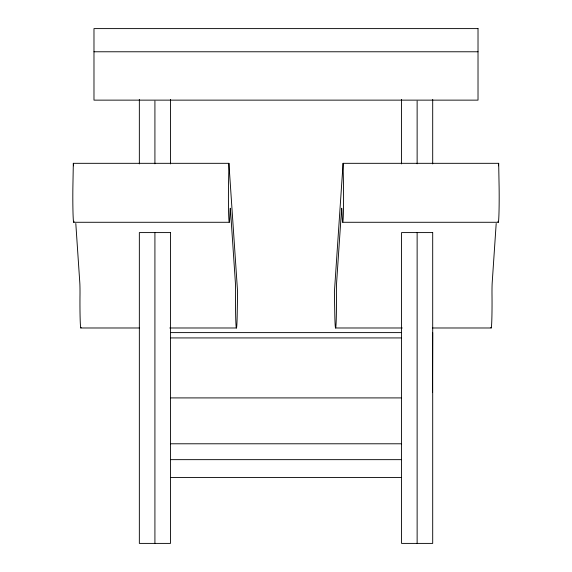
<?xml version="1.0" encoding="UTF-8"?>
<svg xmlns="http://www.w3.org/2000/svg" width="572" height="572" viewBox="0 0 572 572"><rect width="100%" height="100%" fill="white"/><g stroke="black" fill="none" stroke-linecap="round" stroke-linejoin="round"><path stroke-width="0.86" d="M432.518 392.592L432.697 332.611M230.43 209.152L235.407 282.933A10.382 0.365 -90 0 1 235.585 295.288A25.118 0.879 -90 0 0 236.064 325.84A25.118 0.879 -90 0 0 237.18 315.544L237.602 292.099L228.914 163.32L73.323 163.32L72.894 186.772A25.118 0.879 90 0 0 73.037 213.656A25.118 0.879 90 0 0 73.945 221.242M228.914 163.32L228.493 186.772A25.118 0.879 90 0 0 228.843 218.74A25.118 0.879 90 0 0 229.987 212.319A10.382 0.365 90 0 1 230.445 209.359M498.055 221.242A25.118 0.879 -90 0 0 498.963 213.656A25.118 0.879 -90 0 0 499.106 186.772L498.677 163.32L343.086 163.32L334.398 292.099L334.82 315.544A25.118 0.879 90 0 0 335.936 325.84A25.118 0.879 90 0 0 336.415 295.288A10.382 0.365 -90 0 1 336.593 282.933L341.57 209.152M498.512 165.823L498.677 163.32M496.196 223.466L492.185 282.933A10.382 0.365 90 0 0 492.006 295.288A25.118 0.879 -90 0 1 491.82 319.82A25.118 0.879 -90 0 1 490.983 327.413M93.98 51.773L478.02 51.773M73.695 222.279L229.293 222.279M342.707 222.279L498.305 222.279M80.852 327.985L139.532 327.985M169.762 327.985L236.443 327.985M335.557 327.985L402.238 327.985M432.468 327.985L491.148 327.985M170.556 332.611L401.487 332.611M170.556 337.93L401.487 337.93M170.556 397.912L401.487 397.912M170.556 443.786L401.487 443.786M170.556 459.652L401.487 459.652M170.556 477.441L401.487 477.441M73.323 163.32L73.488 165.823M75.804 223.466L79.815 282.933A10.382 0.365 -90 0 1 79.994 295.288A25.118 0.879 -90 0 0 80.18 319.82A25.118 0.879 -90 0 0 81.017 327.413M343.086 163.32L343.507 186.772A25.118 0.879 90 0 1 343.157 218.74A25.118 0.879 90 0 1 342.013 212.319A10.382 0.365 90 0 0 341.555 209.359M432.697 99.478L432.697 163.914M417.131 101.044L417.131 163.814M417.131 232.589L417.131 543.4M401.558 99.478L401.558 163.914M170.485 99.478L170.485 163.914M154.919 101.044L154.919 163.814M154.919 232.589L154.919 543.4M139.346 99.478L139.346 163.914M478.02 28.6L93.98 28.6L93.98 100.136L478.02 100.136L478.02 28.6M170.485 232.589L139.346 232.589L139.346 543.4L170.485 543.4L170.485 232.589M432.697 232.589L401.558 232.589L401.558 543.4L432.697 543.4L432.697 232.589"/></g></svg>
